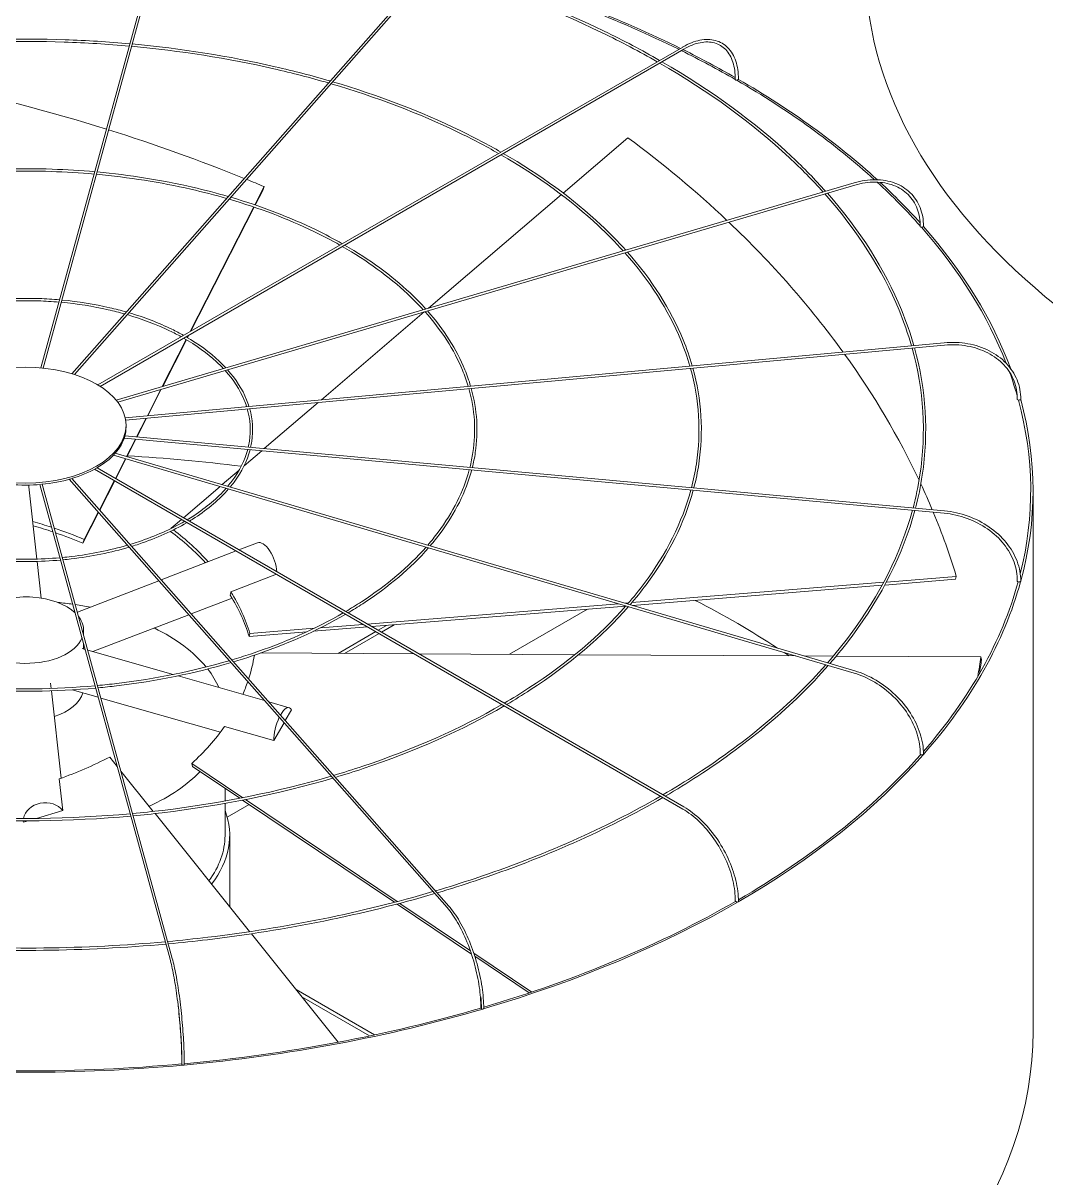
# Model space of a CAD drawing. Header units: millimetres. Extents: x -312439 to 477422, y -331570 to 212570.
# Drawn here: x 396652.9 to 396919.3, y 93879.5 to 94180 of the extents above; entities that cross this region are included whole.
import ezdxf

# ---------------------------------------------------------------- set-up
doc = ezdxf.new("R2010")
doc.units = ezdxf.units.MM

msp = doc.modelspace()

# ---------------------------------------------------------------- linework, layer by layer
at = {"color": 0, "linetype": 'Continuous', "lineweight": 0, "extrusion": (8.40036e-17, 0.816497, 0.57735)}
for p, q in [((396691.171, 94212.872), (396657.55, 94090.315)), ((396658.168, 94090.255), (396691.761, 94212.71)), ((396665.629, 94088.789), (396763.31, 94199.473)), ((396666.27, 94088.59), (396763.769, 94199.068)), ((396672.379, 94085.878), (396824.696, 94173.818)), ((396825.002, 94173.288), (396672.97, 94085.512)), ((396810.406, 94150.215), (396793.548, 94135.812)), ((396869.307, 94138.45), (396677.14, 94081.919)), ((396869.48, 94137.862), (396677.549, 94081.401)), ((396713.258, 94132.735), (396715.676, 94137.475)), ((396715.306, 94136.509), (396713.362, 94132.699)), ((396715.306, 94136.509), (396715.676, 94137.475)), ((396793.071, 94135.404), (396758.476, 94105.846)), ((396696.441, 94099.77), (396712.977, 94132.184)), ((396713.081, 94132.148), (396696.616, 94099.871)), ((396757.337, 94104.873), (396730.587, 94082.018)), ((396689.135, 94085.448), (396695.375, 94097.681)), ((396695.47, 94097.625), (396689.28, 94085.49)), ((396695.654, 94098.227), (396695.93, 94098.768)), ((396696.104, 94098.869), (396695.749, 94098.171)), ((396892.784, 94096.849), (396679.485, 94077.345)), ((396892.839, 94096.239), (396679.599, 94076.74)), ((396685.271, 94077.874), (396688.752, 94084.697)), ((396688.896, 94084.739), (396685.4, 94077.886)), ((396729.781, 94081.329), (396715.696, 94069.295)), ((396682.446, 94072.335), (396684.942, 94077.229)), ((396685.071, 94077.24), (396682.563, 94072.325)), ((396679.701, 94074.906), (396679.701, 94075.406)), ((396679.217, 94072.016), (396892.784, 94052.486)), ((396892.839, 94053.096), (396679.398, 94072.614)), ((396679.855, 94067.256), (396682.146, 94071.748)), ((396682.263, 94071.737), (396679.962, 94067.225)), ((396869.307, 94010.886), (396676.45, 94067.619)), ((396869.48, 94011.473), (396676.91, 94068.122)), ((396715.046, 94068.739), (396710.44, 94064.804)), ((396672.149, 94064.298), (396825.002, 93976.048)), ((396676.936, 94061.534), (396679.572, 94066.701)), ((396679.678, 94066.67), (396677.031, 94061.479)), ((396664.942, 94061.324), (396763.31, 93949.862)), ((396763.769, 93950.268), (396665.593, 94061.513)), ((396671.529, 94063.948), (396824.696, 93975.517)), ((396709.177, 94063.725), (396704.741, 94059.935)), ((396654.388, 94059.392), (396656.482, 94040.559)), ((396691.171, 93936.463), (396657.288, 94059.975)), ((396691.761, 93936.625), (396657.908, 94060.031)), ((396672.774, 94053.376), (396676.657, 94060.988)), ((396676.752, 94060.933), (396672.852, 94053.288)), ((396704.186, 94059.46), (396694.646, 94051.309)), ((396915.908, 93917.655), (396915.908, 94058.395)), ((396672.553, 94052.701), (396668.47, 94044.699)), ((396668.841, 94045.665), (396672.475, 94052.789)), ((396694.152, 94050.887), (396691.447, 94048.577)), ((396691.433, 94048.524), (396691.447, 94048.577)), ((396668.47, 94044.699), (396668.841, 94045.665)), ((396713.908, 94044.8), (396709.114, 94042.956)), ((396708.379, 94042.673), (396688.849, 94035.161)), ((396656.55, 94039.948), (396657.611, 94030.403)), ((396688.239, 94034.926), (396667.032, 94026.769)), ((396707.014, 94032.024), (396718.903, 94036.597)), ((396811.45, 94029.231), (396877.011, 94034.533)), ((396895.721, 94035.288), (396877.312, 94033.799)), ((396877.735, 94034.592), (396895.927, 94036.063)), ((396895.721, 94035.288), (396895.927, 94036.063)), ((396876.583, 94033.741), (396811.641, 94028.488)), ((396707.311, 94030.418), (396696.653, 94026.318)), ((396742.541, 94023.657), (396807.918, 94028.945)), ((396809.872, 94028.345), (396743.693, 94022.992)), ((396809.62, 94029.082), (396810.584, 94029.16)), ((396696.043, 94026.083), (396671.094, 94016.486)), ((396799.913, 94027.539), (396779.531, 94015.772)), ((396711.969, 94021.184), (396728.684, 94022.536)), ((396742.618, 94022.905), (396728.488, 94021.762)), ((396730.348, 94022.671), (396741.466, 94023.57)), ((396747.536, 94023.303), (396745.345, 94022.038)), ((396746.211, 94021.538), (396749.551, 94023.466)), ((396668.659, 94022.059), (396668.659, 94020.84)), ((396726.75, 94021.622), (396711.763, 94020.409)), ((396711.763, 94020.409), (396711.969, 94021.184)), ((396744.733, 94021.684), (396734.922, 94016.02)), ((396736.638, 94016.011), (396745.599, 94021.184)), ((396669.059, 94017.068), (396668.268, 94017.294)), ((396668.659, 94018.525), (396668.659, 94017.182)), ((396691.966, 94010.524), (396669.748, 94016.871)), ((396754.734, 94015.91), (396714.837, 94016.132)), ((396796.593, 94015.677), (396755.971, 94015.903)), ((396854.106, 94015.357), (396797.554, 94015.672)), ((396863.878, 94015.303), (396856.318, 94015.345)), ((396902.339, 94015.089), (396864.674, 94015.299)), ((396902.504, 94014.328), (396902.339, 94015.089)), ((396660.225, 94006.894), (396660.069, 94008.298)), ((396715.779, 94003.721), (396693.243, 94010.159)), ((396662.821, 93983.549), (396660.293, 94006.284)), ((396672.481, 94004.593), (396665.685, 94006.534)), ((396704.291, 93995.505), (396673.17, 94004.396)), ((396722.2, 94001.887), (396716.871, 94003.409)), ((396722.795, 94001.324), (396721.191, 93998.514)), ((396718.238, 93993.341), (396705.387, 93997.012)), ((396720.87, 93997.952), (396718.238, 93993.341)), ((396677.419, 93986.594), (396675.462, 93989.033)), ((396696.976, 93986.618), (396696.812, 93987.379)), ((396696.812, 93987.379), (396710.095, 93978.452)), ((396709.345, 93978.306), (396696.976, 93986.618)), ((396663.228, 93975.106), (396662.309, 93983.367)), ((396686.808, 93974.887), (396678.384, 93985.39)), ((396705.483, 93977.587), (396705.483, 93980.902)), ((396749.618, 93951.242), (396710.065, 93977.822)), ((396710.813, 93977.97), (396750.315, 93951.424)), ((396656.365, 93973.066), (396663.228, 93975.106)), ((396711.901, 93943.598), (396687.261, 93974.321)), ((396705.483, 93968.617), (396705.483, 93976.965)), ((396711.791, 93976.662), (396706.068, 93973.358)), ((396652.933, 93972.441), (396652.975, 93972.059)), ((396652.975, 93972.059), (396654.264, 93972.441)), ((396706.708, 93950.073), (396706.708, 93968.617)), ((396769.663, 93937.772), (396750.297, 93950.786)), ((396750.992, 93950.969), (396769.375, 93938.616)), ((396734.973, 93914.83), (396712.344, 93943.045)), ((396770.262, 93938.02), (396785.354, 93927.878)), ((396784.708, 93927.662), (396770.536, 93937.185)), ((396744.421, 93916.729), (396723.989, 93928.525)), ((396725.483, 93926.663), (396743.154, 93916.461))]:
    msp.add_line(p, q, dxfattribs=at)
at = {"color": 0, "linetype": 'Continuous', "lineweight": 0}
for centre, major_axis, ratio, start_param, end_param in [((397134.457, 94195.23), (262.225, 0), 0.5773503, 3.1415927, 5.4977871), ((396653.683, 94058.395), (-261.613, 0), 0.5773503, 4.0051997, 4.2408431), ((396653.683, 94058.395), (-262.225, 0), 0.5773503, 4.0050166, 4.2406095), ((396653.683, 94058.395), (-261.613, 0), 0.5773503, 3.9286416, 4.0018792), ((396653.683, 94058.395), (-262.225, 0), 0.5773503, 3.9309746, 4.001704), ((396654.053, 94016.679), (-236.033, 90.421), 0.5343599, 4.8289255, 5.0170065), ((396838.671, 94165.323), (0.306, -0.004), 0.5683066, 3.1415927, 3.9346429), ((396838.671, 94165.323), (0.306, -0.004), 0.5683066, 3.9346429, 5.5054392), ((396653.683, 94058.395), (-261.613, 0), 0.5773503, 3.7066773, 3.9265771), ((396838.888, 94165.448), (-0.306, 0), 0.5773503, 1.8326303, 3.1415927), ((396653.683, 94058.395), (-262.225, 0), 0.5773503, 3.705131, 3.9265633), ((396654.053, 94016.679), (-236.033, 90.421), 0.5343599, 4.6778989, 4.8264893), ((396653.889, 94016.487), (244.29, -64.884), 0.7560981, 0.9482496, 1.0897919), ((396654.053, 94016.679), (-236.033, 90.421), 0.5343599, 4.655659, 4.6753292), ((396653.683, 94058.395), (-261.613, 0), 0.5773503, 3.6151503, 3.7017035), ((396653.683, 94058.395), (-262.225, 0), 0.5773503, 3.6198551, 3.6998544), ((396653.889, 94016.487), (244.29, -64.884), 0.7560981, 0.7473423, 0.9452164), ((396886.81, 94127.069), (-0.306, 0.005), 0.5715189, 0, 0.4809344), ((396886.81, 94127.069), (-0.306, 0.005), 0.5715189, 0.4809344, 2.0517307), ((396653.683, 94058.395), (-261.613, 0), 0.5773503, 3.3623861, 3.6122993), ((396887.083, 94127.15), (-0.306, 0), 0.5773503, 1.5184711, 3.1415927), ((396653.683, 94058.395), (-262.225, 0), 0.5773503, 3.3525846, 3.6125039), ((396653.889, 94016.487), (244.29, -64.884), 0.7560981, 0.5676523, 0.7441319), ((396653.683, 94058.395), (-261.613, 0), 0.5773503, 3.3053341, 3.3466211), ((396912.118, 94082.1), (-0.306, 0.006), 0.5752952, 0, 0.1678974), ((396912.118, 94082.1), (-0.306, 0.006), 0.5752952, 0.1678974, 1.7386937), ((396653.683, 94058.395), (-261.613, 0), 0.5773503, 2.9976529, 3.2980059), ((396912.42, 94082.127), (-0.306, 0), 0.5773503, 1.2043118, 3.1415927), ((396653.683, 94058.395), (-262.225, 0), 0.5773503, 2.9856485, 3.2984345), ((396653.575, 94074.906), (-26.126, 0), 0.5773503, 2.9880814, 3.1415927), ((396653.575, 94074.906), (-26.126, 0), 0.5773503, 2.6739221, 2.9809447), ((396653.575, 94074.906), (-26.126, 0), 0.5773503, 2.3597628, 2.6667854), ((396653.683, 93917.155), (-261.613, 0), 0.5773503, 4.4965959, 4.611374), ((396653.575, 94074.906), (-26.126, 0), 0.5773503, 1.7314443, 2.0384669), ((396653.575, 94074.906), (-26.126, 0), 0.5773503, 2.0456036, 2.3526262), ((396653.575, 94074.906), (-26.126, 0), 0.5773503, 1.417285, 1.7243076), ((396648.894, 94058.781), (-5.494, -0.611), 0.8148193, 3.1415927, 3.239858), ((396653.889, 94016.487), (244.29, -64.884), 0.7560981, 0.5274276, 0.562586), ((396653.889, 94016.487), (244.29, -64.884), 0.7560981, 0.4379774, 0.5241031), ((396654.053, 94016.679), (56.639, -21.698), 0.5343599, 1.6636456, 1.7494756), ((396653.683, 94015.712), (-56.639, 21.698), 0.5343599, 4.7930664, 4.8825345), ((396654.053, 94016.679), (56.639, -21.698), 0.5343599, 1.5140664, 1.6514841), ((396653.683, 94015.712), (-56.639, 21.698), 0.5343599, 4.655659, 4.78086), ((396653.683, 94015.712), (58.621, -15.57), 0.7560981, 0.8715668, 1.0888975), ((396653.889, 94016.487), (58.621, -15.57), 0.7560981, 1.0889957, 1.0897919), ((396653.889, 94016.487), (58.621, -15.57), 0.7560981, 0.8588781, 1.0770864), ((396715.892, 94039.641), (-1.984, 5.159), 0.4527097, 4.0715694, 6.2831853), ((396653.683, 94058.395), (-261.613, 0), 0.5773503, 2.6753447, 2.9836943), ((396653.683, 94058.395), (-262.225, 0), 0.5773503, 2.6707914, 2.9843582), ((396912.118, 94034.816), (-0.306, 0.006), 0.5792658, 0, 1.4246091), ((396912.42, 94034.788), (-0.306, 0), 0.5773503, 0.8901525, 3.1415927), ((396653.889, 94016.487), (58.621, -15.57), 0.7560981, 0.4379774, 0.6748983), ((396653.683, 94022.059), (-14.976, 0), 0.5773503, 3.6916997, 5.4977871), ((396653.683, 93999.747), (-51.8, 0), 0.5773503, 4.4755897, 4.5522282), ((396653.683, 93999.747), (-51.8, 0), 0.5773503, 4.3841689, 4.46244), ((396653.683, 94015.712), (58.621, -15.57), 0.7560981, 0.4379774, 0.6726233), ((396653.683, 93917.155), (-261.613, 0), 0.5773503, 3.867145, 3.9833748), ((396653.683, 94022.059), (-14.976, 0), 0.5773503, 3.0357663, 3.5615783), ((396653.683, 93999.747), (-51.8, 0), 0.5773503, 3.5810046, 4.0125195), ((396653.683, 94022.059), (-14.976, 0), 0.5773503, 0.1968015, 2.9056449), ((396653.683, 93917.155), (-261.613, 0), 0.5773503, 3.8494737, 3.8569689), ((396653.518, 94016.473), (59.282, 12.821), 0.7719474, 5.8595474, 5.99043), ((396653.518, 94016.473), (247.048, 53.431), 0.7719474, 5.9775334, 6.0030301), ((396653.683, 94015.712), (247.048, 53.431), 0.7719474, 5.9850347, 6.0030301), ((396653.683, 93999.747), (-51.8, 0), 0.5773503, 3.3906549, 3.5616615), ((396653.518, 94016.473), (59.282, 12.821), 0.7719474, 5.7736505, 5.8452628), ((396653.683, 94007.152), (-14.976, 0), 0.5773503, 2.0838772, 2.9778132), ((396720.681, 93996.572), (1.518, 5.315), 0.3621096, 5.9116388, 7.2697762), ((396720.681, 93996.572), (1.518, 5.315), 0.3621096, 1.1204156, 2.3231422), ((396653.518, 94016.473), (59.282, 12.821), 0.7719474, 5.3512156, 5.5881365), ((396653.683, 94058.395), (-262.225, 0), 0.5773503, 2.0421116, 2.6702774), ((396653.683, 94058.395), (-261.613, 0), 0.5773503, 2.358999, 2.669365), ((396886.81, 93989.846), (-0.306, 0.005), 0.5830421, 0, 1.1094484), ((396887.083, 93989.765), (-0.306, 0), 0.5773503, 0.5759933, 3.1415927), ((396653.313, 94016.651), (-56.425, -22.248), 0.5660586, 1.5074553, 1.7443762), ((396653.683, 93999.747), (-51.8, 0), 0.5773503, 2.2375498, 2.6358707), ((396658.472, 93972.643), (5.494, 0.611), 0.8148193, 0.440938, 2.9148909), ((396653.683, 93968.617), (-53.025, 0), 0.5773503, 2.7158894, 3.3569527), ((396658.472, 93972.643), (5.494, 0.611), 0.8148193, 3.0505707, 3.1356266), ((396653.683, 93968.617), (51.8, 0), 0.5773503, 5.8780508, 6.2831853), ((396653.683, 94058.395), (-261.613, 0), 0.5773503, 2.0437737, 2.355024), ((396838.671, 93951.592), (-0.306, 0.004), 0.5862544, 0, 0.7932918), ((396838.888, 93951.467), (-0.306, 0), 0.5773503, 0.261834, 3.1415927), ((396653.683, 94058.395), (-262.225, 0), 0.5773503, 1.7280308, 2.0415976), ((396653.683, 94058.395), (-261.613, 0), 0.5773503, 1.7289191, 2.0406845), ((396772.414, 93923.799), (-0.306, 0.003), 0.5885883, 0, 0.4763277), ((396772.553, 93923.642), (-0.306, 0), 0.5773503, 0, 3.1415927), ((396653.683, 93917.655), (262.225, 0), 0.5773503, 3.1415927, 5.4977871), ((396653.683, 93917.655), (262.225, 0), 0.5773503, 5.4977871, 6.2831853), ((396653.683, 94058.395), (-262.225, 0), 0.5773503, 1.4139544, 1.727034), ((396653.683, 94058.395), (-261.613, 0), 0.5773503, 1.41439, 1.726367), ((396694.524, 93909.188), (-0.306, 0.001), 0.5898153, 0, 0.1588369), ((396694.572, 93909.013), (-0.306, 0), 0.5773503, 0, 3.1415927)]:
    msp.add_ellipse(centre, major_axis=major_axis, ratio=ratio, start_param=start_param, end_param=end_param, dxfattribs=at)
msp.add_ellipse((396653.575, 94075.406), major_axis=(26.126, 0), ratio=0.5773503, dxfattribs=at)
for points, knots in [([(396818.047, 94169.98), (396813.445, 94172.608), (396808.653, 94175.127), (396790.154, 94184.067), (396775.331, 94189.719), (396759.596, 94194.339)], [4.71777189, 4.71777189, 4.71777189, 4.71777189, 4.80086127, 4.80086127, 5.02732174, 5.02732174, 5.02732174, 5.02732174]), ([(396818.661, 94170.334), (396814.047, 94172.979), (396809.242, 94175.514), (396790.693, 94184.509), (396775.826, 94190.197), (396760.043, 94194.846)], [4.71590946, 4.71590946, 4.71590946, 4.71590946, 4.79913358, 4.79913358, 5.02600568, 5.02600568, 5.02600568, 5.02600568]), ([(396680.689, 94174.664), (396675.106, 94175.167), (396669.48, 94175.515), (396651.362, 94176.126), (396638.809, 94175.777), (396626.46, 94174.664)], [5.34296141, 5.34296141, 5.34296141, 5.34296141, 5.43938168, 5.43938168, 5.65261288, 5.65261288, 5.65261288, 5.65261288]), ([(396680.525, 94174.064), (396674.917, 94174.567), (396669.268, 94174.913), (396651.26, 94175.508), (396638.842, 94175.16), (396626.625, 94174.064)], [5.34359392, 5.34359392, 5.34359392, 5.34359392, 5.44060854, 5.44060854, 5.65198037, 5.65198037, 5.65198037, 5.65198037]), ([(396839.194, 94165.448), (396839.194, 94167.173), (396838.958, 94168.769), (396838.024, 94171.548), (396837.326, 94172.731), (396835.527, 94174.552), (396834.429, 94175.188), (396831.961, 94175.839), (396830.594, 94175.856), (396827.729, 94175.287), (396826.23, 94174.699), (396824.723, 94173.834), (396824.709, 94173.826), (396824.696, 94173.818)], [3.1415927, 3.1415927, 3.1415927, 3.1415927, 3.4557519, 3.4557519, 3.7699112, 3.7699112, 4.0826965, 4.0826965, 4.3954482, 4.3954482, 4.7096075, 4.7096075, 4.712389, 4.712389, 4.712389, 4.712389]), ([(396732.414, 94164.464), (396727.76, 94165.815), (396723.003, 94167.047), (396706.241, 94170.878), (396693.804, 94172.845), (396681.144, 94174.007)], [5.03177949, 5.03177949, 5.03177949, 5.03177949, 5.12085286, 5.12085286, 5.34001919, 5.34001919, 5.34001919, 5.34001919]), ([(396732.862, 94164.972), (396728.198, 94166.332), (396723.43, 94167.572), (396706.579, 94171.442), (396694.057, 94173.432), (396681.309, 94174.607)], [5.03001504, 5.03001504, 5.03001504, 5.03001504, 5.11913743, 5.11913743, 5.33939405, 5.33939405, 5.33939405, 5.33939405]), ([(396825.002, 94173.288), (396826.44, 94174.118), (396827.872, 94174.679), (396830.571, 94175.214), (396831.838, 94175.189), (396834.089, 94174.575), (396835.076, 94173.988), (396836.699, 94172.294), (396837.334, 94171.186), (396838.179, 94168.538), (396838.387, 94167.001), (396838.365, 94165.327)], [1.5707963, 1.5707963, 1.5707963, 1.5707963, 1.8880644, 1.8880644, 2.2053324, 2.2053324, 2.5226004, 2.5226004, 2.8398685, 2.8398685, 3.1571365, 3.1571365, 3.1571365, 3.1571365]), ([(396861.239, 94136.077), (396858.503, 94139.13), (396855.563, 94142.123), (396842.882, 94153.958), (396831.524, 94162.226), (396818.662, 94169.627)], [4.40451603, 4.40451603, 4.40451603, 4.40451603, 4.48100319, 4.48100319, 4.71406654, 4.71406654, 4.71406654, 4.71406654]), ([(396861.89, 94136.268), (396859.157, 94139.33), (396856.223, 94142.331), (396843.534, 94154.227), (396832.158, 94162.54), (396819.275, 94169.981)], [4.40270972, 4.40270972, 4.40270972, 4.40270972, 4.47899466, 4.47899466, 4.71221436, 4.71221436, 4.71221436, 4.71221436]), ([(396776.723, 94146.121), (396773.331, 94148.052), (396769.802, 94149.902), (396755.993, 94156.572), (396744.87, 94160.811), (396733.063, 94164.275)], [4.7196458, 4.7196458, 4.7196458, 4.7196458, 4.80114658, 4.80114658, 5.02763075, 5.02763075, 5.02763075, 5.02763075]), ([(396777.338, 94146.476), (396773.933, 94148.423), (396770.392, 94150.289), (396756.532, 94157.015), (396745.366, 94161.288), (396733.511, 94164.781)], [4.71715813, 4.71715813, 4.71715813, 4.71715813, 4.79884427, 4.79884427, 5.02587671, 5.02587671, 5.02587671, 5.02587671]), ([(396809.172, 94120.76), (396807.162, 94122.991), (396805.007, 94125.179), (396795.54, 94134.007), (396787.005, 94140.214), (396777.339, 94145.769)], [4.40671458, 4.40671458, 4.40671458, 4.40671458, 4.48133637, 4.48133637, 4.71470569, 4.71470569, 4.71470569, 4.71470569]), ([(396809.823, 94120.951), (396807.817, 94123.191), (396805.666, 94125.387), (396796.191, 94134.277), (396787.638, 94140.529), (396777.951, 94146.123)], [4.40429576, 4.40429576, 4.40429576, 4.40429576, 4.47865981, 4.47865981, 4.7122362, 4.7122362, 4.7122362, 4.7122362]), ([(396671.549, 94141.347), (396667.876, 94141.676), (396664.175, 94141.903), (396652.166, 94142.311), (396643.816, 94142.082), (396635.6, 94141.347)], [5.34408303, 5.34408303, 5.34408303, 5.34408303, 5.43906993, 5.43906993, 5.65149126, 5.65149126, 5.65149126, 5.65149126]), ([(396671.385, 94140.747), (396667.688, 94141.075), (396663.963, 94141.302), (396652.063, 94141.693), (396643.848, 94141.465), (396635.765, 94140.747)], [5.34503474, 5.34503474, 5.34503474, 5.34503474, 5.44090812, 5.44090812, 5.65053954, 5.65053954, 5.65053954, 5.65053954]), ([(396705.889, 94134.408), (396702.857, 94135.283), (396699.76, 94136.081), (396688.686, 94138.609), (396680.419, 94139.916), (396672.004, 94140.691)], [5.03439168, 5.03439168, 5.03439168, 5.03439168, 5.12127422, 5.12127422, 5.3396756, 5.3396756, 5.3396756, 5.3396756]), ([(396706.337, 94134.916), (396703.295, 94135.799), (396700.188, 94136.606), (396689.024, 94139.174), (396680.672, 94140.503), (396672.169, 94141.291)], [5.03173968, 5.03173968, 5.03173968, 5.03173968, 5.11870396, 5.11870396, 5.33874043, 5.33874043, 5.33874043, 5.33874043]), ([(396887.389, 94127.15), (396887.389, 94128.882), (396887.09, 94130.532), (396885.914, 94133.502), (396885.038, 94134.821), (396882.797, 94136.988), (396881.433, 94137.835), (396878.362, 94138.977), (396876.655, 94139.271), (396873.066, 94139.283), (396871.185, 94139.002), (396869.307, 94138.45)], [4.712389, 4.712389, 4.712389, 4.712389, 5.0265482, 5.0265482, 5.3407075, 5.3407075, 5.6548668, 5.6548668, 5.969026, 5.969026, 6.2831853, 6.2831853, 6.2831853, 6.2831853]), ([(396869.48, 94137.862), (396871.296, 94138.397), (396873.108, 94138.663), (396876.543, 94138.64), (396878.164, 94138.351), (396881.057, 94137.25), (396882.327, 94136.441), (396884.402, 94134.382), (396885.206, 94133.134), (396886.271, 94130.31), (396886.532, 94128.736), (396886.504, 94127.075)], [0, 0, 0, 0, 0.317268, 0.317268, 0.6345361, 0.6345361, 0.9518041, 0.9518041, 1.2690722, 1.2690722, 1.5863402, 1.5863402, 1.5863402, 1.5863402]), ([(396735.408, 94122.268), (396733.224, 94123.502), (396730.954, 94124.687), (396721.834, 94129.087), (396714.415, 94131.911), (396706.539, 94134.219)], [4.72327264, 4.72327264, 4.72327264, 4.72327264, 4.80171455, 4.80171455, 5.02817129, 5.02817129, 5.02817129, 5.02817129]), ([(396736.024, 94122.623), (396733.827, 94123.874), (396731.545, 94125.074), (396722.373, 94129.53), (396714.91, 94132.389), (396706.986, 94134.726)], [4.71952861, 4.71952861, 4.71952861, 4.71952861, 4.7982649, 4.7982649, 5.02554265, 5.02554265, 5.02554265, 5.02554265]), ([(396884.241, 94096.068), (396883.353, 94099.177), (396882.276, 94102.268), (396876.698, 94115.805), (396870.197, 94125.981), (396861.69, 94135.571)], [4.09036759, 4.09036759, 4.09036759, 4.09036759, 4.16055829, 4.16055829, 4.40029723, 4.40029723, 4.40029723, 4.40029723]), ([(396884.861, 94096.125), (396883.975, 94099.244), (396882.901, 94102.345), (396877.328, 94115.935), (396870.832, 94126.145), (396862.339, 94135.762)], [4.08953528, 4.08953528, 4.08953528, 4.08953528, 4.15944113, 4.15944113, 4.39851052, 4.39851052, 4.39851052, 4.39851052]), ([(396757.111, 94105.445), (396755.826, 94106.857), (396754.453, 94108.243), (396748.2, 94114.066), (396742.492, 94118.21), (396736.025, 94121.917)], [4.41096312, 4.41096312, 4.41096312, 4.41096312, 4.4820009, 4.4820009, 4.71586354, 4.71586354, 4.71586354, 4.71586354]), ([(396757.764, 94105.637), (396756.482, 94107.058), (396755.113, 94108.452), (396748.851, 94114.335), (396743.125, 94118.524), (396736.638, 94122.271)], [4.40730528, 4.40730528, 4.40730528, 4.40730528, 4.47799052, 4.47799052, 4.71216027, 4.71216027, 4.71216027, 4.71216027]), ([(396826.53, 94090.791), (396825.875, 94093.052), (396825.087, 94095.301), (396820.921, 94105.401), (396816.029, 94113.048), (396809.624, 94120.254)], [4.09258463, 4.09258463, 4.09258463, 4.09258463, 4.16074385, 4.16074385, 4.40108815, 4.40108815, 4.40108815, 4.40108815]), ([(396827.151, 94090.848), (396826.498, 94093.12), (396825.711, 94095.378), (396821.552, 94105.531), (396816.664, 94113.212), (396810.273, 94120.445)], [4.09145544, 4.09145544, 4.09145544, 4.09145544, 4.15925512, 4.15925512, 4.39870409, 4.39870409, 4.39870409, 4.39870409]), ([(396662.409, 94108.03), (396660.646, 94108.184), (396658.871, 94108.292), (396652.97, 94108.496), (396648.823, 94108.387), (396644.74, 94108.03)], [5.34742678, 5.34742678, 5.34742678, 5.34742678, 5.43812478, 5.43812478, 5.64814751, 5.64814751, 5.64814751, 5.64814751]), ([(396662.245, 94107.429), (396660.458, 94107.584), (396658.66, 94107.69), (396652.867, 94107.878), (396648.856, 94107.77), (396644.905, 94107.429)], [5.34934775, 5.34934775, 5.34934775, 5.34934775, 5.44178794, 5.44178794, 5.64622654, 5.64622654, 5.64622654, 5.64622654]), ([(396679.362, 94104.351), (396677.954, 94104.749), (396676.518, 94105.115), (396671.131, 94106.34), (396667.034, 94106.988), (396662.865, 94107.374)], [5.04221465, 5.04221465, 5.04221465, 5.04221465, 5.12251796, 5.12251796, 5.33864709, 5.33864709, 5.33864709, 5.33864709]), ([(396679.811, 94104.86), (396678.393, 94105.266), (396676.946, 94105.64), (396671.469, 94106.904), (396667.287, 94107.574), (396663.029, 94107.974)], [5.03687901, 5.03687901, 5.03687901, 5.03687901, 5.11739529, 5.11739529, 5.33679188, 5.33679188, 5.33679188, 5.33679188]), ([(396694.09, 94098.413), (396693.115, 94098.952), (396692.107, 94099.472), (396687.676, 94101.602), (396683.959, 94103.012), (396680.014, 94104.163)], [4.73414686, 4.73414686, 4.73414686, 4.73414686, 4.80339703, 4.80339703, 5.02979007, 5.02979007, 5.02979007, 5.02979007]), ([(396694.708, 94098.77), (396693.72, 94099.325), (396692.699, 94099.859), (396688.215, 94102.045), (396684.454, 94103.49), (396680.461, 94104.67)], [4.72658474, 4.72658474, 4.72658474, 4.72658474, 4.79652126, 4.79652126, 5.0245472, 5.0245472, 5.0245472, 5.0245472]), ([(396768.82, 94085.514), (396768.399, 94086.932), (396767.898, 94088.343), (396765.146, 94095.006), (396761.865, 94100.121), (396757.566, 94104.94)], [4.09685918, 4.09685918, 4.09685918, 4.09685918, 4.16111414, 4.16111414, 4.40251946, 4.40251946, 4.40251946, 4.40251946]), ([(396769.442, 94085.571), (396769.022, 94086.999), (396768.523, 94088.42), (396765.776, 94095.136), (396762.5, 94100.285), (396758.216, 94105.131)], [4.09510983, 4.09510983, 4.09510983, 4.09510983, 4.15888353, 4.15888353, 4.39893942, 4.39893942, 4.39893942, 4.39893942]), ([(396705.045, 94090.128), (396704.488, 94090.722), (396703.899, 94091.307), (396700.86, 94094.124), (396697.978, 94096.205), (396694.712, 94098.065)], [4.42373247, 4.42373247, 4.42373247, 4.42373247, 4.48397953, 4.48397953, 4.71933502, 4.71933502, 4.71933502, 4.71933502]), ([(396705.702, 94090.322), (396705.147, 94090.924), (396704.561, 94091.516), (396701.512, 94094.394), (396698.612, 94096.519), (396695.325, 94098.419)], [4.41624247, 4.41624247, 4.41624247, 4.41624247, 4.47598634, 4.47598634, 4.71193426, 4.71193426, 4.71193426, 4.71193426]), ([(396884.672, 94053.843), (396885.428, 94056.699), (396886.024, 94059.569), (396888.126, 94073.447), (396887.436, 94084.563), (396884.409, 94095.469)], [3.77541609, 3.77541609, 3.77541609, 3.77541609, 3.83978539, 3.83978539, 4.08585643, 4.08585643, 4.08585643, 4.08585643]), ([(396885.291, 94053.786), (396886.044, 94056.649), (396886.639, 94059.526), (396888.736, 94073.442), (396888.047, 94084.593), (396885.029, 94095.525)], [3.77616248, 3.77616248, 3.77616248, 3.77616248, 3.84020832, 3.84020832, 4.08505688, 4.08505688, 4.08505688, 4.08505688]), ([(396912.727, 94082.127), (396912.727, 94083.864), (396912.394, 94085.571), (396911.095, 94088.757), (396910.129, 94090.235), (396907.665, 94092.814), (396906.166, 94093.915), (396902.786, 94095.636), (396900.905, 94096.256), (396896.943, 94096.958), (396894.863, 94097.04), (396892.784, 94096.849)], [4.712389, 4.712389, 4.712389, 4.712389, 5.0265482, 5.0265482, 5.3407075, 5.3407075, 5.6548668, 5.6548668, 5.969026, 5.969026, 6.2831853, 6.2831853, 6.2831853, 6.2831853]), ([(396892.839, 94096.239), (396894.855, 94096.424), (396896.869, 94096.341), (396900.693, 94095.653), (396902.502, 94095.047), (396905.733, 94093.377), (396907.155, 94092.312), (396909.474, 94089.833), (396910.37, 94088.419), (396911.555, 94085.381), (396911.843, 94083.757), (396911.812, 94082.105)], [6.2831853, 6.2831853, 6.2831853, 6.2831853, 6.6004533, 6.6004533, 6.9177214, 6.9177214, 7.2349894, 7.2349894, 7.5522575, 7.5522575, 7.8695255, 7.8695255, 7.8695255, 7.8695255]), ([(396711.104, 94080.236), (396710.92, 94080.812), (396710.71, 94081.384), (396709.371, 94084.61), (396707.7, 94087.193), (396705.508, 94089.626)], [4.10975269, 4.10975269, 4.10975269, 4.10975269, 4.16221832, 4.16221832, 4.40682155, 4.40682155, 4.40682155, 4.40682155]), ([(396711.729, 94080.293), (396711.545, 94080.879), (396711.335, 94081.461), (396710.001, 94084.74), (396708.336, 94087.358), (396706.158, 94089.817)], [4.10592526, 4.10592526, 4.10592526, 4.10592526, 4.15777238, 4.15777238, 4.39963811, 4.39963811, 4.39963811, 4.39963811]), ([(396826.968, 94059.12), (396827.509, 94061.193), (396827.939, 94063.277), (396829.509, 94073.636), (396828.985, 94081.993), (396826.7, 94090.191)], [3.77736844, 3.77736844, 3.77736844, 3.77736844, 3.83971259, 3.83971259, 4.08656564, 4.08656564, 4.08656564, 4.08656564]), ([(396827.586, 94059.063), (396828.126, 94061.144), (396828.554, 94063.234), (396830.119, 94073.631), (396829.597, 94082.023), (396827.32, 94090.248)], [3.77834287, 3.77834287, 3.77834287, 3.77834287, 3.84027623, 3.84027623, 4.08549455, 4.08549455, 4.08549455, 4.08549455]), ([(396769.259, 94064.397), (396769.589, 94065.692), (396769.852, 94066.992), (396770.891, 94073.832), (396770.535, 94079.426), (396768.993, 94084.915)], [3.78111281, 3.78111281, 3.78111281, 3.78111281, 3.83956511, 3.83956511, 4.08781837, 4.08781837, 4.08781837, 4.08781837]), ([(396769.876, 94064.34), (396770.205, 94065.642), (396770.467, 94066.95), (396771.501, 94073.828), (396771.147, 94079.456), (396769.613, 94084.971)], [3.78251471, 3.78251471, 3.78251471, 3.78251471, 3.8404098, 3.8404098, 4.0861992, 4.0861992, 4.0861992, 4.0861992]), ([(396711.545, 94069.674), (396711.666, 94070.19), (396711.766, 94070.708), (396712.273, 94074.029), (396712.085, 94076.86), (396711.286, 94079.638)], [3.79241111, 3.79241111, 3.79241111, 3.79241111, 3.83910744, 3.83910744, 4.09159713, 4.09159713, 4.09159713, 4.09159713]), ([(396712.161, 94069.618), (396712.281, 94070.141), (396712.381, 94070.666), (396712.884, 94074.024), (396712.697, 94076.89), (396711.907, 94079.694)], [3.79485754, 3.79485754, 3.79485754, 3.79485754, 3.8407928, 3.8407928, 4.08828416, 4.08828416, 4.08828416, 4.08828416]), ([(396706.213, 94059.502), (396706.594, 94059.954), (396706.957, 94060.411), (396709.268, 94063.496), (396710.644, 94066.259), (396711.395, 94069.073)], [3.47410339, 3.47410339, 3.47410339, 3.47410339, 3.51894345, 3.51894345, 3.77424927, 3.77424927, 3.77424927, 3.77424927]), ([(396706.854, 94059.314), (396707.197, 94059.728), (396707.526, 94060.147), (396709.845, 94063.261), (396711.253, 94066.108), (396712.013, 94069.017)], [3.48078418, 3.48078418, 3.48078418, 3.48078418, 3.52099532, 3.52099532, 3.77722211, 3.77722211, 3.77722211, 3.77722211]), ([(396758.275, 94044.187), (396759.221, 94045.283), (396760.115, 94046.395), (396764.847, 94052.724), (396767.59, 94058.207), (396769.101, 94063.796)], [3.46491265, 3.46491265, 3.46491265, 3.46491265, 3.51947788, 3.51947788, 3.77207122, 3.77207122, 3.77207122, 3.77207122]), ([(396758.92, 94043.997), (396759.826, 94045.057), (396760.685, 94046.131), (396765.425, 94052.489), (396768.198, 94058.055), (396769.72, 94063.74)], [3.46836695, 3.46836695, 3.46836695, 3.46836695, 3.52050672, 3.52050672, 3.77360482, 3.77360482, 3.77360482, 3.77360482]), ([(396695.589, 94050.765), (396696.185, 94051.119), (396696.767, 94051.48), (396700.668, 94054.011), (396703.512, 94056.42), (396705.775, 94058.993)], [3.15594616, 3.15594616, 3.15594616, 3.15594616, 3.1998122, 3.1998122, 3.45718678, 3.45718678, 3.45718678, 3.45718678]), ([(396696.196, 94050.414), (396696.701, 94050.718), (396697.196, 94051.028), (396701.141, 94053.589), (396704.089, 94056.104), (396706.421, 94058.803)], [3.16311142, 3.16311142, 3.16311142, 3.16311142, 3.20013863, 3.20013863, 3.46418527, 3.46418527, 3.46418527, 3.46418527]), ([(396810.334, 94028.872), (396811.847, 94030.613), (396813.273, 94032.379), (396820.427, 94041.952), (396824.535, 94050.155), (396826.808, 94058.519)], [3.46185589, 3.46185589, 3.46185589, 3.46185589, 3.51965328, 3.51965328, 3.77134922, 3.77134922, 3.77134922, 3.77134922]), ([(396810.98, 94028.682), (396812.453, 94030.386), (396813.843, 94032.114), (396821.005, 94041.716), (396825.143, 94050.003), (396827.427, 94058.463)], [3.46418406, 3.46418406, 3.46418406, 3.46418406, 3.52033986, 3.52033986, 3.7723822, 3.7723822, 3.7723822, 3.7723822]), ([(396862.385, 94013.56), (396864.468, 94015.948), (396866.429, 94018.371), (396876.004, 94031.187), (396881.476, 94042.107), (396884.511, 94053.243)], [3.46025293, 3.46025293, 3.46025293, 3.46025293, 3.51974047, 3.51974047, 3.77090484, 3.77090484, 3.77090484, 3.77090484]), ([(396863.031, 94013.37), (396865.074, 94015.721), (396866.998, 94018.107), (396876.582, 94030.952), (396882.085, 94041.955), (396885.13, 94053.186)], [3.4620089, 3.4620089, 3.4620089, 3.4620089, 3.52025567, 3.52025567, 3.77168417, 3.77168417, 3.77168417, 3.77168417]), ([(396892.784, 94052.486), (396894.799, 94052.302), (396896.815, 94051.851), (396900.646, 94050.461), (396902.46, 94049.522), (396905.704, 94047.251), (396907.133, 94045.92), (396909.464, 94043.002), (396910.366, 94041.416), (396911.555, 94038.148), (396911.843, 94036.467), (396911.812, 94034.821)], [0, 0, 0, 0, 0.317268, 0.317268, 0.6345361, 0.6345361, 0.9518041, 0.9518041, 1.2690722, 1.2690722, 1.5863402, 1.5863402, 1.5863402, 1.5863402]), ([(396912.727, 94034.788), (396912.727, 94036.524), (396912.394, 94038.288), (396911.1, 94041.699), (396910.139, 94043.344), (396907.687, 94046.359), (396906.195, 94047.728), (396902.828, 94050.058), (396900.952, 94051.02), (396896.997, 94052.444), (396894.919, 94052.906), (396892.839, 94053.096)], [4.712389, 4.712389, 4.712389, 4.712389, 5.0265482, 5.0265482, 5.3407075, 5.3407075, 5.6548668, 5.6548668, 5.969026, 5.969026, 6.2831853, 6.2831853, 6.2831853, 6.2831853]), ([(396680.725, 94044.366), (396681.465, 94044.59), (396682.197, 94044.822), (396687.322, 94046.534), (396691.388, 94048.336), (396694.981, 94050.408)], [2.837842, 2.837842, 2.837842, 2.837842, 2.88061564, 2.88061564, 3.14113288, 3.14113288, 3.14113288, 3.14113288]), ([(396681.17, 94043.862), (396681.803, 94044.055), (396682.429, 94044.255), (396687.636, 94045.988), (396691.867, 94047.875), (396695.592, 94050.055)], [2.84298262, 2.84298262, 2.84298262, 2.84298262, 2.8793398, 2.8793398, 3.14846238, 3.14846238, 3.14846238, 3.14846238]), ([(396663.137, 94040.97), (396663.932, 94041.046), (396664.724, 94041.132), (396670.566, 94041.833), (396675.478, 94042.827), (396680.078, 94044.174)], [2.52003494, 2.52003494, 2.52003494, 2.52003494, 2.56128493, 2.56128493, 2.82541727, 2.82541727, 2.82541727, 2.82541727]), ([(396663.301, 94040.371), (396664.015, 94040.44), (396664.727, 94040.516), (396670.674, 94041.221), (396675.765, 94042.256), (396680.525, 94043.667)], [2.52186126, 2.52186126, 2.52186126, 2.52186126, 2.55867334, 2.55867334, 2.83065097, 2.83065097, 2.83065097, 2.83065097]), ([(396736.904, 94026.911), (396738.303, 94027.73), (396739.666, 94028.57), (396747.633, 94033.741), (396753.309, 94038.544), (396757.832, 94043.679)], [3.14877196, 3.14877196, 3.14877196, 3.14877196, 3.19991213, 3.19991213, 3.45646828, 3.45646828, 3.45646828, 3.45646828]), ([(396737.514, 94026.559), (396738.82, 94027.33), (396740.095, 94028.118), (396748.106, 94033.319), (396753.886, 94038.227), (396758.48, 94043.488)], [3.15241617, 3.15241617, 3.15241617, 3.15241617, 3.2000755, 3.2000755, 3.46000178, 3.46000178, 3.46000178, 3.46000178]), ([(396644.468, 94040.313), (396645.184, 94040.249), (396645.902, 94040.192), (396651.955, 94039.777), (396657.375, 94039.834), (396662.682, 94040.313)], [2.20116261, 2.20116261, 2.20116261, 2.20116261, 2.23802396, 2.23802396, 2.51122637, 2.51122637, 2.51122637, 2.51122637]), ([(396644.632, 94040.913), (396645.383, 94040.846), (396646.136, 94040.788), (396652.082, 94040.394), (396657.353, 94040.453), (396662.517, 94040.913)], [2.2030547, 2.2030547, 2.2030547, 2.2030547, 2.24193573, 2.24193573, 2.50933428, 2.50933428, 2.50933428, 2.50933428]), ([(396706.87, 94031.148), (396706.928, 94031.368), (396706.974, 94031.619), (396707.006, 94031.939), (396707.01, 94031.981), (396707.014, 94032.024)], [27.2141577, 27.2141577, 27.2141577, 27.2141577, 28.9150445, 28.9150445, 29.1719106, 29.1719106, 29.1719106, 29.1719106]), ([(396778.218, 94003.059), (396780.421, 94004.343), (396782.564, 94005.661), (396794.598, 94013.47), (396803.105, 94020.668), (396809.89, 94028.365)], [3.14637947, 3.14637947, 3.14637947, 3.14637947, 3.19994276, 3.19994276, 3.45622926, 3.45622926, 3.45622926, 3.45622926]), ([(396707.25, 94014.31), (396708.903, 94014.802), (396710.534, 94015.317), (396720.958, 94018.796), (396729.099, 94022.404), (396736.294, 94026.556)], [2.8326444, 2.8326444, 2.8326444, 2.8326444, 2.88031456, 2.88031456, 3.14136267, 3.14136267, 3.14136267, 3.14136267]), ([(396707.697, 94013.804), (396709.24, 94014.267), (396710.766, 94014.75), (396721.271, 94018.251), (396729.579, 94021.943), (396736.906, 94026.203)], [2.83524734, 2.83524734, 2.83524734, 2.83524734, 2.87967423, 2.87967423, 3.14504801, 3.14504801, 3.14504801, 3.14504801]), ([(396778.829, 94002.706), (396780.938, 94003.942), (396782.993, 94005.209), (396795.071, 94013.049), (396803.682, 94020.351), (396810.538, 94028.174)], [3.14882268, 3.14882268, 3.14882268, 3.14882268, 3.20005174, 3.20005174, 3.4585926, 3.4585926, 3.4585926, 3.4585926]), ([(396672.276, 94007.653), (396673.971, 94007.812), (396675.659, 94007.991), (396687.492, 94009.408), (396697.362, 94011.407), (396706.603, 94014.118)], [2.51666009, 2.51666009, 2.51666009, 2.51666009, 2.56064993, 2.56064993, 2.826424, 2.826424, 2.826424, 2.826424]), ([(396672.441, 94007.054), (396674.054, 94007.205), (396675.661, 94007.376), (396687.6, 94008.796), (396697.65, 94010.835), (396707.05, 94013.612)], [2.517588, 2.517588, 2.517588, 2.517588, 2.55933958, 2.55933958, 2.82905034, 2.82905034, 2.82905034, 2.82905034]), ([(396819.522, 93979.212), (396822.532, 93980.962), (396825.46, 93982.76), (396841.559, 93993.209), (396852.895, 94002.797), (396861.94, 94013.053)], [3.14512292, 3.14512292, 3.14512292, 3.14512292, 3.19995757, 3.19995757, 3.45603404, 3.45603404, 3.45603404, 3.45603404]), ([(396820.133, 93978.859), (396823.05, 93980.561), (396825.888, 93982.308), (396842.032, 93992.787), (396853.472, 94002.481), (396862.588, 94012.862)], [3.14696065, 3.14696065, 3.14696065, 3.14696065, 3.20003933, 3.20003933, 3.45780979, 3.45780979, 3.45780979, 3.45780979]), ([(396869.307, 94010.886), (396871.123, 94010.352), (396872.942, 94009.55), (396876.4, 94007.492), (396878.04, 94006.236), (396880.973, 94003.394), (396882.266, 94001.81), (396884.377, 93998.474), (396885.194, 93996.723), (396886.271, 93993.233), (396886.532, 93991.495), (396886.504, 93989.851)], [6.2831853, 6.2831853, 6.2831853, 6.2831853, 6.6004533, 6.6004533, 6.9177214, 6.9177214, 7.2349894, 7.2349894, 7.5522575, 7.5522575, 7.8695255, 7.8695255, 7.8695255, 7.8695255]), ([(396887.389, 93989.765), (396887.389, 93991.498), (396887.09, 93993.313), (396885.927, 93996.933), (396885.064, 93998.738), (396882.86, 94002.168), (396881.519, 94003.791), (396878.487, 94006.701), (396876.798, 94007.986), (396873.233, 94010.097), (396871.358, 94010.921), (396869.48, 94011.473)], [4.712389, 4.712389, 4.712389, 4.712389, 5.0265482, 5.0265482, 5.3407075, 5.3407075, 5.6548668, 5.6548668, 5.969026, 5.969026, 6.2831853, 6.2831853, 6.2831853, 6.2831853]), ([(396635.493, 94007.596), (396637.03, 94007.458), (396638.573, 94007.336), (396650.595, 94006.533), (396661.237, 94006.656), (396671.657, 94007.596)], [2.20108803, 2.20108803, 2.20108803, 2.20108803, 2.24097619, 2.24097619, 2.51130095, 2.51130095, 2.51130095, 2.51130095]), ([(396635.328, 94006.996), (396636.831, 94006.86), (396638.338, 94006.74), (396650.468, 94005.916), (396661.258, 94006.037), (396671.822, 94006.996)], [2.20014358, 2.20014358, 2.20014358, 2.20014358, 2.23901367, 2.23901367, 2.5122454, 2.5122454, 2.5122454, 2.5122454]), ([(396733.775, 93984.254), (396736.34, 93985.015), (396738.871, 93985.812), (396754.593, 93991.058), (396766.81, 93996.472), (396777.607, 94002.704)], [2.8309089, 2.8309089, 2.8309089, 2.8309089, 2.8802112, 2.8802112, 3.14143931, 3.14143931, 3.14143931, 3.14143931]), ([(396734.222, 93983.748), (396736.677, 93984.48), (396739.103, 93985.245), (396754.906, 93990.512), (396767.29, 93996.011), (396778.219, 94002.351)], [2.8326515, 2.8326515, 2.8326515, 2.8326515, 2.87978381, 2.87978381, 3.14390081, 3.14390081, 3.14390081, 3.14390081]), ([(396681.416, 93974.336), (396684.009, 93974.577), (396686.593, 93974.851), (396704.418, 93976.983), (396719.246, 93979.986), (396733.127, 93984.063)], [2.51553267, 2.51553267, 2.51553267, 2.51553267, 2.56043494, 2.56043494, 2.82676017, 2.82676017, 2.82676017, 2.82676017]), ([(396681.581, 93973.737), (396684.092, 93973.971), (396686.595, 93974.236), (396704.526, 93976.371), (396719.534, 93979.415), (396733.575, 93983.556)], [2.51615458, 2.51615458, 2.51615458, 2.51615458, 2.55956039, 2.55956039, 2.82851318, 2.82851318, 2.82851318, 2.82851318]), ([(396760.292, 93954.208), (396763.771, 93955.238), (396767.206, 93956.318), (396788.223, 93963.33), (396804.514, 93970.549), (396818.91, 93978.858)], [2.83000203, 2.83000203, 2.83000203, 2.83000203, 2.88015896, 2.88015896, 3.14141755, 3.14141755, 3.14141755, 3.14141755]), ([(396760.739, 93953.701), (396764.109, 93954.702), (396767.437, 93955.75), (396788.537, 93962.784), (396804.993, 93970.087), (396819.523, 93978.504)], [2.83131179, 2.83131179, 2.83131179, 2.83131179, 2.87983823, 2.87983823, 3.14326557, 3.14326557, 3.14326557, 3.14326557]), ([(396626.353, 93974.28), (396628.677, 93974.069), (396631.008, 93973.885), (396649.108, 93972.672), (396665.12, 93972.858), (396680.797, 93974.28)], [2.20043103, 2.20043103, 2.20043103, 2.20043103, 2.24065263, 2.24065263, 2.51195795, 2.51195795, 2.51195795, 2.51195795]), ([(396824.696, 93975.517), (396826.134, 93974.687), (396827.577, 93973.588), (396830.324, 93970.961), (396831.627, 93969.433), (396833.96, 93966.104), (396834.989, 93964.302), (396836.67, 93960.607), (396837.321, 93958.715), (396838.18, 93955.032), (396838.387, 93953.243), (396838.365, 93951.596)], [1.5707963, 1.5707963, 1.5707963, 1.5707963, 1.8880644, 1.8880644, 2.2053324, 2.2053324, 2.5226004, 2.5226004, 2.8398685, 2.8398685, 3.1571365, 3.1571365, 3.1571365, 3.1571365]), ([(396839.194, 93951.467), (396839.194, 93953.192), (396838.958, 93955.047), (396838.039, 93958.843), (396837.357, 93960.782), (396835.613, 93964.561), (396834.551, 93966.399), (396832.151, 93969.799), (396830.812, 93971.36), (396827.985, 93974.053), (396826.497, 93975.185), (396825.002, 93976.048)], [3.1415927, 3.1415927, 3.1415927, 3.1415927, 3.4557519, 3.4557519, 3.7699112, 3.7699112, 4.0840704, 4.0840704, 4.3982297, 4.3982297, 4.712389, 4.712389, 4.712389, 4.712389]), ([(396626.188, 93973.68), (396628.478, 93973.471), (396630.774, 93973.289), (396648.981, 93972.055), (396665.142, 93972.239), (396680.961, 93973.68)], [2.19980176, 2.19980176, 2.19980176, 2.19980176, 2.23934285, 2.23934285, 2.51258722, 2.51258722, 2.51258722, 2.51258722]), ([(396690.553, 93941.031), (396694.046, 93941.354), (396697.526, 93941.722), (396721.341, 93944.569), (396741.125, 93948.576), (396759.644, 93954.017)], [2.51495522, 2.51495522, 2.51495522, 2.51495522, 2.56032682, 2.56032682, 2.8268898, 2.8268898, 2.8268898, 2.8268898]), ([(396690.718, 93940.431), (396694.129, 93940.747), (396697.528, 93941.107), (396721.449, 93943.957), (396741.412, 93948.004), (396760.091, 93953.51)], [2.51542291, 2.51542291, 2.51542291, 2.51542291, 2.55967055, 2.55967055, 2.82820543, 2.82820543, 2.82820543, 2.82820543]), ([(396772.859, 93923.642), (396772.859, 93925.357), (396772.708, 93927.238), (396772.121, 93931.154), (396771.685, 93933.189), (396770.569, 93937.216), (396769.889, 93939.207), (396768.353, 93942.957), (396767.496, 93944.714), (396765.684, 93947.825), (396764.73, 93949.179), (396763.769, 93950.268)], [4.712389, 4.712389, 4.712389, 4.712389, 5.0265482, 5.0265482, 5.3407075, 5.3407075, 5.6548668, 5.6548668, 5.969026, 5.969026, 6.2831853, 6.2831853, 6.2831853, 6.2831853]), ([(396763.31, 93949.862), (396764.224, 93948.827), (396765.145, 93947.522), (396766.906, 93944.496), (396767.746, 93942.772), (396769.25, 93939.086), (396769.915, 93937.125), (396771.002, 93933.164), (396771.424, 93931.166), (396771.983, 93927.334), (396772.12, 93925.501), (396772.108, 93923.831), (396772.108, 93923.816), (396772.108, 93923.802)], [6.2831853, 6.2831853, 6.2831853, 6.2831853, 6.5978301, 6.5978301, 6.9149527, 6.9149527, 7.2322207, 7.2322207, 7.5494887, 7.5494887, 7.8667568, 7.8667568, 7.8695255, 7.8695255, 7.8695255, 7.8695255]), ([(396617.052, 93940.374), (396620.126, 93940.094), (396623.211, 93939.849), (396647.493, 93938.206), (396669.023, 93938.453), (396690.098, 93940.374)], [2.19964371, 2.19964371, 2.19964371, 2.19964371, 2.23950729, 2.23950729, 2.51274527, 2.51274527, 2.51274527, 2.51274527]), ([(396617.216, 93940.974), (396620.326, 93940.691), (396623.445, 93940.445), (396647.62, 93938.823), (396669.001, 93939.072), (396689.934, 93940.974)], [2.20011555, 2.20011555, 2.20011555, 2.20011555, 2.24049017, 2.24049017, 2.51227343, 2.51227343, 2.51227343, 2.51227343]), ([(396691.171, 93936.463), (396691.489, 93935.303), (396691.809, 93933.873), (396692.42, 93930.607), (396692.71, 93928.769), (396693.231, 93924.881), (396693.461, 93922.83), (396693.836, 93918.721), (396693.982, 93916.662), (396694.175, 93912.745), (396694.222, 93910.886), (396694.218, 93909.21), (396694.218, 93909.199), (396694.218, 93909.189)], [0, 0, 0, 0, 0.3152669, 0.3152669, 0.6325349, 0.6325349, 0.949803, 0.949803, 1.267071, 1.267071, 1.584339, 1.584339, 1.5863402, 1.5863402, 1.5863402, 1.5863402]), ([(396694.878, 93909.013), (396694.878, 93910.717), (396694.826, 93912.607), (396694.625, 93916.577), (396694.475, 93918.657), (396694.092, 93922.806), (396693.859, 93924.874), (396693.331, 93928.796), (396693.037, 93930.651), (396692.416, 93933.967), (396692.09, 93935.429), (396691.761, 93936.625)], [4.712389, 4.712389, 4.712389, 4.712389, 5.0265482, 5.0265482, 5.3407075, 5.3407075, 5.6548668, 5.6548668, 5.969026, 5.969026, 6.2831853, 6.2831853, 6.2831853, 6.2831853]), ([(396694.266, 93909.013), (396694.266, 93910.704), (396694.214, 93912.585), (396694.014, 93916.537), (396693.865, 93918.609), (396693.549, 93922.024), (396693.407, 93923.371), (396693.25, 93924.686)], [4.71238898, 4.71238898, 4.71238898, 4.71238898, 5.02654825, 5.02654825, 5.34070751, 5.34070751, 5.54584713, 5.54584713, 5.54584713, 5.54584713])]:
    msp.add_open_spline(points, degree=3, knots=knots, dxfattribs=at)
msp.add_open_spline([(396772.247, 93923.642), (396772.247, 93924.582), (396772.201, 93925.576), (396772.109, 93926.608)], degree=3, dxfattribs=at)

doc.saveas('drawing.dxf')
